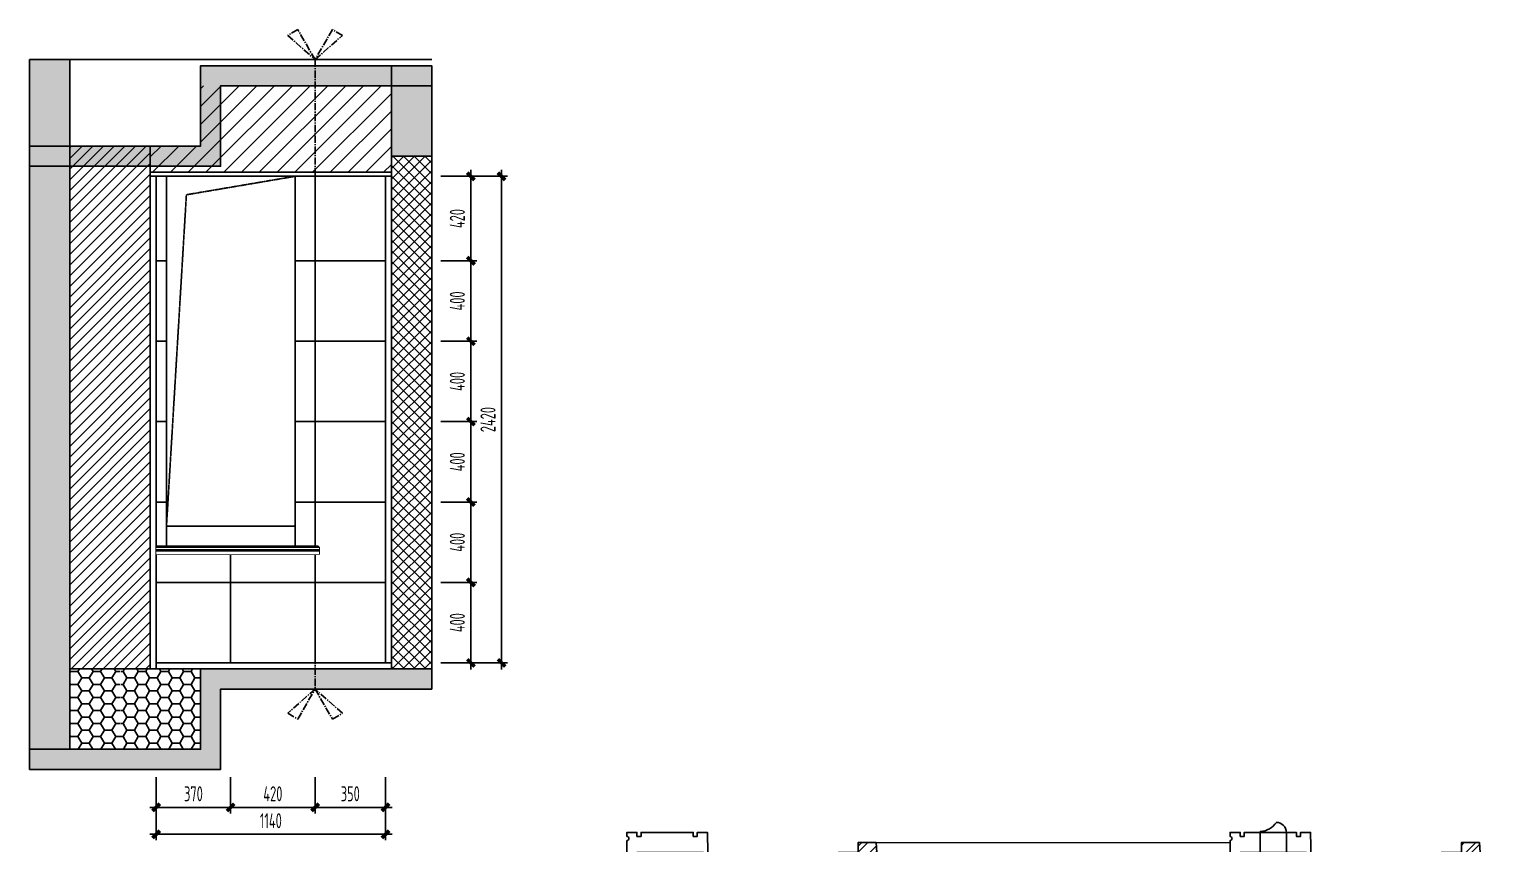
# Model space of a CAD drawing. Header units: inches. Extents: x 96003 to 270950, y -80202 to 65998.
# Drawn here: x 224797 to 232152, y 61950 to 65998 of the extents above; entities that cross this region are included whole.
import ezdxf

# ---------------------------------------------------------------- set-up
doc = ezdxf.new("R2010")
doc.units = ezdxf.units.IN
doc.header["$LTSCALE"] = 10
doc.header["$MEASUREMENT"] = 0
for name, pattern in [('$0$HIDDEN', [0.375, 0.25, -0.125]), ('CENTER2', [1.125, 0.75, -0.125, 0.125, -0.125]), ('DASH', [0.35, 0.25, -0.1])]:
    doc.linetypes.add(name, pattern=pattern)
for name, color, linetype in [('$0$LWK-建筑-立面-填充', 8, 'Continuous'), ('01', 200, 'Continuous'), ('05', 12, 'Continuous'), ('A_WALL', 4, 'Continuous'), ('B-DE-H', 8, 'Continuous'), ('C-顶面灯具、灯带', 22, 'Continuous'), ('EL-03', 3, 'Continuous'), ('EL-1', 1, 'Continuous'), ('EL-136', 136, 'Continuous'), ('EL-BHATCH-250', 250, 'Continuous'), ('FC-地面造型', 136, 'Continuous'), ('FF-FINISH【完成面】', 20, 'Continuous'), ('SBEI', 1, 'Continuous'), ('WINDOW', 3, 'Continuous'), ('铝膜', 4, 'Continuous')]:
    doc.layers.add(name, color=color, linetype=linetype)
doc.layers.add('L-立面看线', color=8, linetype='Continuous', lineweight=13)
doc.styles.add('CCD_DIM', font='archs.shx', dxfattribs={"width": 0.7})
doc.dimstyles.new('1.30', dxfattribs={"dimscale": 30, "dimtxt": 2.5, "dimasz": 1, "dimexe": 1, "dimexo": 1.5, "dimgap": 1, "dimtad": 1, "dimdec": 0, "dimrnd": 5, "dimdsep": 46, "dimtxsty": 'CCD_DIM', "dimblk": 'CCD_Dimension_Tick', "dimcen": 1, "dimclrd": 44, "dimclre": 44, "dimclrt": 2, "dimadec": 0, "dimazin": 2, "dimtfac": 1, "dimtdec": 0, "dimtix": 1, "dimtmove": 2, "dimatfit": 3, "dimldrblk": 'CCD_Dimension_Tick', "dimfxl": 5, "dimfxlon": 1, "dimtolj": 1, "dimarcsym": 0})

# ---------------------------------------------------------------- blocks, each defined once
blk = doc.blocks.new('$0$jfgDFGDFHFuhgaerren32cht15f15dsfdsfsd121墙身-栏板-接头')
at = {"layer": '$0$LWK-建筑-立面-填充'}
h = blk.add_hatch(dxfattribs=at)
h.set_pattern_fill('ANSI32', color=8, scale=10, style=0)
h.set_pattern_definition([(45, (-118960.0216, 1725.9335), (-2.65165043, 2.65165043), []), (45, (-118958.254, 1725.9335), (-2.65165043, 2.65165043), [])])
h.paths.add_polyline_path([(41.8, 0), (-38.2, 0), (-38.2, -6), (41.8, -6)])
for points in [[(-16, 0), (-19, 0), (-19.6, 0, 0.414214), (-16, 3.6)], [(19.3, 0), (22.3, 0), (22.9, 0, -0.414214), (19.3, 3.6)]]:
    blk.add_hatch(color=4).paths.add_polyline_path(points)
at = {"color": 3}
for p, q in [((-38.2, 0), (41.8, 0)), ((-38.2, -6), (-38.2, 0)), ((41.8, 0), (41.8, -6)), ((41.8, -6), (-38.2, -6))]:
    blk.add_line(p, q, dxfattribs=at)
at = {"color": 1}
for p, q in [((-15.2, 0), (-15.2, 3.7)), ((-14.2, 0), (-14.2, 3.7)), ((-13.2, 0), (-13.2, 3.7)), ((-12.2, 0), (-12.2, 3.7)), ((-11.2, 0), (-11.2, 3.7)), ((-10.2, 0), (-10.2, 3.7)), ((-9.2, 0), (-9.2, 3.7)), ((-8.2, 0), (-8.2, 3.7)), ((-7.2, 0), (-7.2, 3.7)), ((-6.2, 0), (-6.2, 3.7)), ((-5.2, 0), (-5.2, 3.7)), ((-4.2, 0), (-4.2, 3.7)), ((-3.2, 0), (-3.2, 3.7)), ((-2.2, 0), (-2.2, 3.7)), ((-1.2, 0), (-1.2, 3.7)), ((-0.2, 0), (-0.2, 3.7)), ((0.8, 0), (0.8, 3.7)), ((1.8, 0), (1.8, 3.7)), ((2.8, 0), (2.8, 3.7)), ((3.8, 0), (3.8, 3.7)), ((4.8, 0), (4.8, 3.7)), ((5.8, 0), (5.8, 3.7)), ((6.8, 0), (6.8, 3.7)), ((7.8, 0), (7.8, 3.7)), ((8.8, 0), (8.8, 3.7)), ((9.8, 0), (9.8, 3.7)), ((10.8, 0), (10.8, 3.7)), ((11.8, 0), (11.8, 3.7)), ((12.8, 0), (12.8, 3.7)), ((13.8, 0), (13.8, 3.7)), ((14.8, 0), (14.8, 3.7)), ((15.8, 0), (15.8, 3.7)), ((16.8, 0), (16.8, 3.7)), ((17.8, 0), (17.8, 3.7)), ((18.8, 0), (18.8, 3.8)), ((-20.2, -9.7), (-20.2, -6)), ((-19.2, -9.7), (-19.2, -6)), ((-18.2, -9.7), (-18.2, -6)), ((-17.2, -9.7), (-17.2, -6)), ((-16.2, -9.7), (-16.2, -6)), ((-15.2, -9.7), (-15.2, -6)), ((-14.2, -9.7), (-14.2, -6)), ((-13.2, -9.7), (-13.2, -6)), ((-12.2, -9.7), (-12.2, -6)), ((-11.2, -9.7), (-11.2, -6)), ((-10.2, -9.7), (-10.2, -6)), ((-9.2, -9.7), (-9.2, -6)), ((-8.2, -9.7), (-8.2, -6)), ((-7.2, -9.7), (-7.2, -6)), ((-6.2, -9.7), (-6.2, -6)), ((-5.2, -9.7), (-5.2, -6)), ((-4.2, -9.7), (-4.2, -6)), ((-3.2, -9.7), (-3.2, -6)), ((-2.2, -9.7), (-2.2, -6)), ((-1.2, -9.7), (-1.2, -6)), ((-0.2, -9.7), (-0.2, -6)), ((0.8, -9.7), (0.8, -6)), ((1.8, -9.7), (1.8, -6)), ((2.8, -9.7), (2.8, -6)), ((3.8, -9.7), (3.8, -6)), ((4.8, -9.7), (4.8, -6)), ((5.8, -9.7), (5.8, -6)), ((6.8, -9.7), (6.8, -6)), ((7.8, -9.7), (7.8, -6)), ((8.8, -9.7), (8.8, -6)), ((9.8, -9.7), (9.8, -6)), ((10.8, -9.7), (10.8, -6)), ((11.8, -9.7), (11.8, -6)), ((12.8, -9.7), (12.8, -6)), ((13.8, -9.7), (13.8, -6)), ((14.8, -9.7), (14.8, -6)), ((15.8, -9.7), (15.8, -6)), ((16.8, -9.7), (16.8, -6)), ((17.8, -9.7), (17.8, -6)), ((18.8, -9.7), (18.8, -6)), ((19.8, -9.7), (19.8, -6)), ((20.8, -9.7), (20.8, -6)), ((21.8, -9.7), (21.8, -6)), ((22.8, -9.7), (22.8, -6)), ((23.8, -9.7), (23.8, -6))]:
    blk.add_line(p, q, dxfattribs=at)
at = {"color": 1, "linetype": '$0$HIDDEN', "ltscale": 0.25}
blk.add_lwpolyline([(20.5, -6, -0.414214), (26.8, -12.2), (26.8, -49.7, -0.414214), (20.5, -56), (13.7, -56, -1), (13.7, -51), (20.5, -51, 0.414214), (21.8, -49.7), (21.8, -12.2, 0.414214), (20.5, -11), (-17, -11, 0.414214), (-18.2, -12.2), (-18.2, -49.7, 0.414214), (-17, -51), (-10.1, -51, -1), (-10.1, -56), (-17, -56, -0.414214), (-23.2, -49.7), (-23.2, -12.2, -0.414214), (-17, -6)], format="xyb", dxfattribs=at)
at = {"color": 4}
for centre, start, end in [((-19.6, 3.6), 270, 0), ((22.9, 3.6), 180, 270)]:
    blk.add_arc(centre, 3.6, start, end, dxfattribs=at)
at = {"color": 1}
for centre, start, end in [((-27.6, -5.2), 321.35798, 352.60772), ((31.2, -5.2), 187.39228, 218.64202)]:
    blk.add_arc(centre, 6.57, start, end, dxfattribs=at)
blk = doc.blocks.new('A$C29FB2657')
blk.add_lwpolyline([(50, 0), (-50, 0), (-50, -6), (50, -6), (50, 0)])
for points in [[(-35.5, -6), (-35.5, -48, 0.414214), (-22.5, -61), (-14.5, -61, 1), (-14.5, -53), (-22.5, -53, -0.414214), (-27.5, -48), (-27.5, -6)], [(35.5, -6), (35.5, -48, -0.414214), (22.5, -61), (14.5, -61, -1), (14.5, -53), (22.5, -53, 0.414214), (27.5, -48), (27.5, -6)]]:
    blk.add_lwpolyline(points, format="xyb")
blk = doc.blocks.new('14')
at = {"layer": 'B-DE-H'}
h = blk.add_hatch(dxfattribs=at)
h.set_pattern_fill('金属,_O', color=256, scale=25)
h.set_pattern_definition([(45, (0, 0), (-44.194174, 44.194174), []), (45, (29.46, 0), (-44.194174, 44.194174), [])])
h.paths.add_polyline_path([(536771.5, -195952.7), (536771.5, -195462.7), (536846.5, -195462.7), (536846.5, -196052.7), (536246.5, -196052.7), (536246.5, -195722.7), (536346.5, -195722.7), (536346.5, -195952.7)])
at = {"layer": '铝膜'}
blk.add_lwpolyline([(536771.5, -195952.7), (536771.5, -195462.7), (536846.5, -195462.7), (536846.5, -196052.7), (536286.5, -196052.7, 1), (536266.5, -196052.7), (536246.5, -196052.7), (536246.5, -195722.7), (536346.5, -195722.7), (536346.5, -195952.7), (536771.5, -195952.7)], format="xyb", dxfattribs=at)
blk = doc.blocks.new('142')
at = {"layer": 'B-DE-H'}
h = blk.add_hatch(dxfattribs=at)
h.set_pattern_fill('金属,_O', color=256, scale=25)
h.set_pattern_definition([(135, (350669.75, 97199.625), (44.194174, 44.194174), []), (135, (350640.29, 97199.625), (44.194174, 44.194174), [])])
edge = h.paths.add_edge_path()
edge.add_line((513235.5, -192054.1), (513233, -192042.7))
edge.add_line((513233, -192042.7), (513218, -192042.7))
edge.add_line((513218, -192042.7), (513215.5, -192053.4))
edge.add_line((513215.5, -192053.4), (513195.5, -192052.7))
edge.add_line((513195.5, -192052.7), (513195.5, -191952.7))
edge.add_line((513195.5, -191952.7), (513145.5, -191952.7))
edge.add_line((513145.5, -191952.7), (513145.5, -191862.7))
edge.add_line((513145.5, -191862.7), (513295.5, -191852.7))
edge.add_line((513295.5, -191852.7), (513395.5, -191852.7))
edge.add_line((513395.5, -191852.7), (513395.5, -191952.7))
edge.add_line((513395.5, -191952.7), (513795.5, -191952.7))
edge.add_line((513795.5, -191952.7), (513795.5, -192442.7))
edge.add_line((513795.5, -192442.7), (513720.5, -192442.7))
edge.add_line((513720.5, -192442.7), (513720.5, -192072.7))
edge.add_line((513720.5, -192072.7), (513235.5, -192054.1))
at = {"layer": 'A_WALL', "elevation": 0}
blk.add_lwpolyline([(513235.5, -192054.1), (513233, -192042.7), (513218, -192042.7), (513215.5, -192053.4), (513195.5, -192052.7), (513195.5, -191952.7), (513145.5, -191952.7), (513145.5, -191862.7), (513295.5, -191852.7), (513395.5, -191852.7), (513395.5, -191952.7), (513795.5, -191952.7), (513795.5, -191952.7), (513795.5, -192442.7), (513720.5, -192442.7), (513720.5, -192072.7), (513235.5, -192054.1)], dxfattribs=at)
blk.add_lwpolyline([(513895.5, -191952.7), (513695.5, -191952.7), (513695.5, -191958.7), (513895.5, -191958.7)], close=True, dxfattribs=at)
blk = doc.blocks.new('ewee43')
h = blk.add_hatch(color=250)
h.dxf.hatch_style = 1
h.paths.add_polyline_path([(222824.7, 51765.5), (222824.7, 50665.5), (223024.7, 50665.5), (223024.7, 51085.5), (223824.8, 51085.5), (223824.8, 51185.5), (223024.7, 51185.5), (223024.7, 51765.5)])
h = blk.add_hatch(color=250)
h.dxf.hatch_style = 1
h.paths.add_polyline_path([(222824.7, 48765.5), (222824.7, 47665.5), (223024.7, 47665.5), (223024.7, 48085.5), (223824.8, 48085.5), (223824.8, 48185.5), (223024.7, 48185.5), (223024.7, 48765.5)])
at = {"layer": '01'}
h = blk.add_hatch(dxfattribs=at)
h.set_pattern_fill('钢筋混凝土', color=256, scale=25, style=0)
h.set_pattern_definition([(45, (-277622.5, 243690.71), (-44.194174, 44.194174), []), (50, (-277622.5, 243690.7), (179.315046, -15.688034), [18.75, -206.25]), (355, (-277622.5, 243690.7), (-34.687833, 188.048033), [15, -165]), (100.4514, (-277607.56, 243689.4), (144.627345, 172.359886), [15.93505, -175.28553]), (46.1842, (-277622.5, 243740.7), (266.81026, -41.37975), [28.125, -309.375]), (96.6356, (-277600.27, 243737.26), (233.66568, 243.52947), [23.90257, -262.92825]), (351.1842, (-277622.5, 243740.7), (233.66549, 243.52965), [22.5, -247.5]), (21, (-277597.5, 243728.2), (149.226763, -100.654723), [18.75, -206.25]), (326, (-277597.5, 243728.2), (60.82883, 181.28751), [15, -165]), (71.4514, (-277585.06, 243719.82), (210.055657, 80.632624), [15.93505, -175.28553]), (37.5, (-277622.5, 243690.71), (3.039964, 83.2234635), [0, -163, 0, -167.5, 0, -165.625]), (7.5, (-277622.5, 243690.71), (65.767384, 98.602928), [0, -95.5, 0, -159.25, 0, -63.125]), (327.5, (-277678.25, 243690.71), (133.455609, -5.638718), [0, -62.5, 0, -195, 0, -258.75]), (317.5, (-277703.25, 243690.71), (145.796542, 25.026246), [0, -81.25, 0, -129.5, 0, -183.75])])
h.paths.add_polyline_path([(222324.8, 50995.5), (222324.8, 50945.5), (222749.7, 50945.5), (222749.7, 50995.5)])
h = blk.add_hatch(dxfattribs=at)
h.set_pattern_fill('钢筋混凝土', color=256, scale=25, style=0)
h.set_pattern_definition([(45, (-277622.5, 240690.71), (-44.194174, 44.194174), []), (50, (-277622.5, 240690.7), (179.315046, -15.688034), [18.75, -206.25]), (355, (-277622.5, 240690.7), (-34.687833, 188.048033), [15, -165]), (100.4514, (-277607.56, 240689.4), (144.627345, 172.359886), [15.93505, -175.28553]), (46.1842, (-277622.5, 240740.7), (266.81026, -41.37975), [28.125, -309.375]), (96.6356, (-277600.27, 240737.26), (233.66568, 243.52947), [23.90257, -262.92825]), (351.1842, (-277622.5, 240740.7), (233.66549, 243.52965), [22.5, -247.5]), (21, (-277597.5, 240728.2), (149.226763, -100.654723), [18.75, -206.25]), (326, (-277597.5, 240728.2), (60.82883, 181.28751), [15, -165]), (71.4514, (-277585.06, 240719.82), (210.055657, 80.632624), [15.93505, -175.28553]), (37.5, (-277622.5, 240690.71), (3.039964, 83.2234635), [0, -163, 0, -167.5, 0, -165.625]), (7.5, (-277622.5, 240690.71), (65.767384, 98.602928), [0, -95.5, 0, -159.25, 0, -63.125]), (327.5, (-277678.25, 240690.71), (133.455609, -5.638718), [0, -62.5, 0, -195, 0, -258.75]), (317.5, (-277703.25, 240690.71), (145.796542, 25.026246), [0, -81.25, 0, -129.5, 0, -183.75])])
h.paths.add_polyline_path([(222324.8, 47995.5), (222324.8, 47945.5), (222749.7, 47945.5), (222749.7, 47995.5)])
at = {"layer": 'B-DE-H'}
h = blk.add_hatch(dxfattribs=at)
h.set_pattern_fill('金属,_O', color=256, scale=25)
h.set_pattern_definition([(135, (59699.013, 337917.83), (44.194174, 44.194174), []), (135, (59669.55, 337917.83), (44.194174, 44.194174), [])])
edge = h.paths.add_edge_path()
edge.add_line((222264.7, 48664.1), (222262.2, 48675.5))
edge.add_line((222262.2, 48675.5), (222247.2, 48675.5))
edge.add_line((222247.2, 48675.5), (222244.7, 48664.8))
edge.add_line((222244.7, 48664.8), (222224.7, 48665.5))
edge.add_line((222224.7, 48665.5), (222224.7, 48765.5))
edge.add_line((222224.7, 48765.5), (222174.7, 48765.5))
edge.add_line((222174.7, 48765.5), (222174.7, 48855.5))
edge.add_line((222174.7, 48855.5), (222324.8, 48865.5))
edge.add_line((222324.8, 48865.5), (222424.7, 48865.5))
edge.add_line((222424.7, 48865.5), (222424.7, 48765.5))
edge.add_line((222424.7, 48765.5), (222824.7, 48765.5))
edge.add_line((222824.7, 48765.5), (222824.7, 48275.5))
edge.add_line((222824.7, 48275.5), (222749.7, 48275.5))
edge.add_line((222749.7, 48275.5), (222749.7, 48645.5))
edge.add_line((222749.7, 48645.5), (222264.7, 48664.1))
at = {"layer": '01'}
for p, q in [((222324.8, 51994.8, 0), (222324.8, 51935.5, 0)), ((222352.8, 51994.8, 0), (222352.8, 51935.5, 0)), ((222366.8, 51999.5, 0), (222366.8, 51935.5, 0)), ((222394.8, 51994.8, 0), (222394.8, 51935.5, 0)), ((222474.8, 51994.8, 0), (222474.8, 51765.5, 0)), ((222489.8, 51770.5, 0), (222489.8, 51994.8, 0)), ((222499.8, 51770.5, 0), (222499.8, 51994.8, 0)), ((222515, 51994.8, 0), (222515, 51765.5, 0)), ((222444.7, 51785.5, 0), (222474.8, 51785.5, 0)), ((222474.8, 51770.5, 0), (222515, 51770.5, 0)), ((222824.7, 51765.5), (222824.7, 50665.5)), ((223024.7, 51765.5), (222824.7, 51765.5)), ((223024.7, 51185.5), (223024.7, 51765.5)), ((223824.8, 51185.5), (223024.7, 51185.5)), ((223824.8, 51085.5), (223824.8, 51185.5)), ((223024.7, 50665.5), (223024.7, 51085.5)), ((223024.7, 51085.5), (223824.8, 51085.5)), ((222224.7, 50895.5, 0), (222324.7, 50765.5, 0)), ((222749.7, 50885.5), (223024.7, 50775.5, 0)), ((222824.7, 50665.5), (223024.7, 50665.5)), ((222824.7, 48765.5), (222824.7, 47665.5)), ((223024.7, 48765.5), (222824.7, 48765.5)), ((223024.7, 48185.5), (223024.7, 48765.5)), ((223824.8, 48185.5), (223024.7, 48185.5)), ((223824.8, 48085.5), (223824.8, 48185.5)), ((223024.7, 47665.5), (223024.7, 48085.5)), ((223024.7, 48085.5), (223824.8, 48085.5)), ((222824.7, 47665.5), (223024.7, 47665.5))]:
    blk.add_line(p, q, dxfattribs=at)
at = {"layer": '01', "elevation": 0}
for points in [[(222324.8, 51935.5), (222352.8, 51935.5), (222352.8, 51900.5), (222366.8, 51900.5), (222366.8, 51935.5), (222394.8, 51935.5), (222394.8, 51865.5), (222324.8, 51865.5)], [(222324.8, 51935.5), (222352.8, 51935.5), (222352.8, 51900.5), (222366.8, 51900.5), (222366.8, 51935.5), (222394.8, 51935.5), (222394.8, 51865.5), (222324.8, 51865.5)], [(222324.7, 50895.5), (222224.7, 50895.5), (222224.7, 50765.5), (222324.7, 50765.5)]]:
    blk.add_lwpolyline(points, close=True, dxfattribs=at)
for points in [[(222444.7, 51785.5), (222444.7, 51885.5), (222394.8, 51885.5)], [(222749.7, 51029.3), (222324.8, 51019.7)], [(222324.8, 50995.5), (222749.7, 50995.5)], [(222324.8, 50945.5), (222749.7, 50945.5)], [(222124.7, 50895.5), (222224.7, 50895.5)], [(222124.7, 50765.5), (222224.7, 50765.5)], [(222749.7, 50775.5), (222324.7, 50775.5)], [(222424.7, 50685.5), (222824.7, 50685.5)], [(222424.7, 50665.5), (222824.7, 50665.5)], [(222749.7, 48029.3), (222324.8, 48019.7)], [(222324.8, 47995.5), (222749.7, 47995.5)], [(222324.8, 47945.5), (222749.7, 47945.5)], [(222424.7, 47685.5), (222824.7, 47685.5)], [(222424.7, 47665.5), (222824.7, 47665.5)]]:
    blk.add_lwpolyline(points, dxfattribs=at)
at = {"layer": '01', "const_width": 10}
blk.add_lwpolyline([(222754.7, 51470.2, 1), (222744.7, 51470.2, 1)], format="xyb", close=True, dxfattribs=at)
blk.add_lwpolyline([(222754.7, 51470.2, 1), (222744.7, 51470.2, 1)], format="xyb", close=True, dxfattribs=at)
blk.add_lwpolyline([(222754.7, 51470.2, 1), (222744.7, 51470.2, 1)], format="xyb", close=True, dxfattribs=at)
at = {"layer": '01', "elevation": 0}
for points in [[(222324.8, 50645.5), (222324.8, 50615.5), (222164.8, 50615.5, 1), (222144.8, 50615.5), (222124.7, 50615.5), (222124.7, 50665.5), (222144.7, 50665.5), (222144.7, 50685.5), (222124.7, 50685.5), (222124.7, 50945.5), (222144.7, 50945.5), (222144.7, 50965.5), (222124.7, 50965.5), (222124.7, 51015.5), (222324.8, 51019.7), (222324.8, 50995.5)], [(222119.7, 50765.5, 0.237906), (222074.7, 50845.5, -0.414214), (222124.7, 50895.5), (222124.7, 50895.5), (222124.7, 50765.5), (222119.7, 50765.5)], [(222324.8, 47645.5), (222324.8, 47615.5), (222164.8, 47615.5, 1), (222144.8, 47615.5), (222124.7, 47615.5), (222124.7, 47665.5), (222144.7, 47665.5), (222144.7, 47685.5), (222124.7, 47685.5), (222124.7, 47945.5), (222144.7, 47945.5), (222144.7, 47965.5), (222124.7, 47965.5), (222124.7, 48015.5), (222324.8, 48019.7), (222324.8, 47995.5)]]:
    blk.add_lwpolyline(points, format="xyb", dxfattribs=at)
at = {"layer": '01'}
blk.add_lwpolyline([(223024.7, 50885.5), (222749.7, 50885.5), (222749.7, 50775.5), (223024.7, 50775.5)], close=True, dxfattribs=at)
at = {"layer": 'A_WALL', "elevation": 0}
blk.add_lwpolyline([(222264.7, 48664.1), (222262.2, 48675.5), (222247.2, 48675.5), (222244.7, 48664.8), (222224.7, 48665.5), (222224.7, 48765.5), (222174.7, 48765.5), (222174.7, 48855.5), (222324.8, 48865.5), (222424.7, 48865.5), (222424.7, 48765.5), (222824.7, 48765.5), (222824.7, 48765.5), (222824.7, 48275.5), (222749.7, 48275.5), (222749.7, 48645.5), (222264.7, 48664.1)], dxfattribs=at)
blk.add_lwpolyline([(222924.7, 48765.5), (222724.7, 48765.5), (222724.7, 48759.5), (222924.7, 48759.5)], close=True, dxfattribs=at)
at = {"layer": 'L-立面看线'}
blk.add_line((222174.8, 48855.5, 0), (222174.8, 50615.5, 0), dxfattribs=at)
at = {"layer": 'WINDOW', "color": 136}
for p, q in [((222324.8, 50607.2, 0), (222324.8, 48935.5, 0)), ((222352.8, 50607.2, 0), (222352.8, 48935.5, 0)), ((222366.8, 50607.2, 0), (222366.8, 48935.5, 0)), ((222394.8, 50607.2, 0), (222394.8, 48935.5, 0)), ((222324.8, 48994.8, 0), (222324.8, 48935.5, 0)), ((222352.8, 48994.8, 0), (222352.8, 48935.5, 0)), ((222366.8, 48999.5, 0), (222366.8, 48935.5, 0)), ((222394.8, 48994.8, 0), (222394.8, 48935.5, 0))]:
    blk.add_line(p, q, dxfattribs=at)
at = {"layer": 'WINDOW', "color": 136, "elevation": 0}
for points in [[(222324.8, 50607.2), (222352.8, 50607.2), (222352.8, 50630.5), (222366.8, 50630.5), (222366.8, 50607.2), (222394.8, 50607.2), (222394.8, 50665.5), (222324.8, 50665.5)], [(222324.8, 48935.5), (222352.8, 48935.5), (222352.8, 48900.5), (222366.8, 48900.5), (222366.8, 48935.5), (222394.8, 48935.5), (222394.8, 48865.5), (222324.8, 48865.5)], [(222324.8, 48935.5), (222352.8, 48935.5), (222352.8, 48900.5), (222366.8, 48900.5), (222366.8, 48935.5), (222394.8, 48935.5), (222394.8, 48865.5), (222324.8, 48865.5)]]:
    blk.add_lwpolyline(points, close=True, dxfattribs=at)
at = {"color": 250}
blk.add_blockref('14', (-314021.7, 246718.2, 0), dxfattribs=at)
at = {"layer": '01'}
for name, p in [('142', (-290970.7, 243718.2, 0)), ('14', (-314021.7, 243718.2, 0))]:
    blk.add_blockref(name, p, dxfattribs=at)
at = {"layer": '01', "extrusion": (0, 0, -1), "zscale": -1}
blk.add_blockref('$0$jfgDFGDFHFuhgaerren32cht15f15dsfdsfsd121墙身-栏板-接头', (-222362.6, 51865.5, 0), dxfattribs=at)
at = {"layer": '01', "xscale": -1}
blk.add_blockref('A$C29FB2657', (222494.9, 51765.5, 0), dxfattribs=at)
at = {"layer": 'WINDOW', "color": 136, "extrusion": (0, 0, -1), "zscale": -1}
blk.add_blockref('$0$jfgDFGDFHFuhgaerren32cht15f15dsfdsfsd121墙身-栏板-接头', (-222362.6, 48865.5, 0), dxfattribs=at)
blk = doc.blocks.new('A$C4C492273')
at = {"layer": 'EL-03', "elevation": 0}
blk.add_lwpolyline([(32.1, 25), (27.1, 30), (-617.9, 30), (-617.9, 10), (12.1, 10), (12.1, -10), (12.1, -10), (32.1, -10), (32.1, 7.5), (27.1, 7.5), (27.1, 12.5), (32.1, 12.5), (32.1, 25)], dxfattribs=at)
blk = doc.blocks.new('ERFFFF')
h = blk.add_hatch(color=250)
h.dxf.hatch_style = 1
h.paths.add_polyline_path([(233301.1, 45546.5), (233301.1, 45446.5), (230701.2, 45446.5), (230701.2, 45546.5)])
h = blk.add_hatch()
h.set_pattern_fill('ANSI31', color=250, scale=500)
h.set_pattern_definition([(135, (496630.586, 160421.99), (44.194174, 44.194174), [])])
h.paths.add_polyline_path([(230701.2, 45016.3), (230701.2, 45426.5), (233201.2, 45426.5), (233201.2, 45016.3)])
h = blk.add_hatch()
h.set_pattern_fill('ANSI37', color=250, scale=300, angle=-90)
h.set_pattern_definition([(225, (233759.26, 211775.273), (-26.516504, 26.516504), []), (135, (233759.26, 211775.273), (26.516504, 26.516504), [])])
h.paths.add_polyline_path([(233301.2, 42546.3), (233201.2, 42546.3), (233201.2, 45446.5), (233301.2, 45446.5)])
h = blk.add_hatch(color=250)
h.dxf.hatch_style = 1
h.paths.add_polyline_path([(233301.1, 42546.3), (233301.1, 42446.3), (230701.2, 42446.3), (230701.2, 42546.3)])
at = {"color": 5}
for p, q in [((233301.1, 45576.5), (230701.2, 45576.5)), ((230831.2, 42576.3), (231135.6, 42576.3)), ((231431.2, 42576.3), (231139, 42576.3)), ((233201.1, 42576.3), (231531.2, 42576.3))]:
    blk.add_line(p, q, dxfattribs=at)
at = {"color": 3, "linetype": 'ByBlock'}
blk.add_line((230731.2, 43066.3), (230731.2, 42556.3), dxfattribs=at)
at = {"color": 5}
blk.add_lwpolyline([(233301.2, 42546.3), (233201.2, 42546.3), (233201.2, 45446.5), (233301.2, 45446.5)], close=True, dxfattribs=at)
for points in [[(230831.2, 42576.3), (230831.2, 42556.3), (230731.2, 42556.3)], [(231531.2, 42576.3), (231531.2, 42556.3), (231431.2, 42556.3), (231431.2, 42576.3)]]:
    blk.add_lwpolyline(points, dxfattribs=at)
at = {"layer": '01'}
for p, q in [((230701.2, 42546.3), (230701.2, 43046.3)), ((230701.2, 42416.3), (230701.2, 42546.3)), ((230900.5, 42546.3), (230900.5, 42546.3)), ((230701.2, 41816.3), (230701.2, 42416.3)), ((230701.2, 42416.3), (230701.2, 42416.3))]:
    blk.add_line(p, q, dxfattribs=at)
for points in [[(233301.1, 45546.5), (233301.1, 45446.5), (230701.2, 45446.5), (230701.2, 45546.5)], [(233301.1, 42546.3), (233301.1, 42446.3), (230701.2, 42446.3), (230701.2, 42546.3)]]:
    blk.add_lwpolyline(points, close=True, dxfattribs=at)
at = {"layer": 'FC-地面造型', "color": 136, "linetype": 'ByBlock'}
for p, q in [((231160.6, 44986.3), (231160.6, 42576.3)), ((231960.6, 44986.3), (231960.6, 42576.3)), ((232760.6, 44986.3), (232760.6, 42576.3)), ((233171.2, 44576.3), (230131.2, 44576.3)), ((233171.2, 44176.3), (230131.2, 44176.3)), ((233171.2, 43776.3), (230131.2, 43776.3)), ((233171.2, 43376.3), (230131.2, 43376.3)), ((233171.2, 42976.3), (230731.2, 42976.3))]:
    blk.add_line(p, q, dxfattribs=at)
at = {"layer": 'FC-地面造型', "color": 20, "linetype": 'ByBlock'}
blk.add_line((233171.2, 42576.3), (233171.2, 44986.3), dxfattribs=at)
at = {"layer": 'FF-FINISH【完成面】', "linetype": 'ByBlock'}
for p, q in [((230131.2, 43256.5, 0), (230131.2, 44996.3)), ((230131.2, 43156.5, 0), (230731.2, 43156.5))]:
    blk.add_line(p, q, dxfattribs=at)
at = {"layer": 'FF-FINISH【完成面】', "linetype": 'ByBlock', "elevation": 0}
blk.add_lwpolyline([(230071.2, 43256.5), (230131.2, 43256.5), (230131.2, 43156.5)], dxfattribs=at)
at = {"layer": 'L-立面看线'}
blk.add_lwpolyline([(230731.2, 44996.3), (230731.2, 43066.3)], dxfattribs=at)
at = {"layer": 'SBEI', "color": 136}
blk.add_line((230071.2, 45006.3, 0), (233201.1, 45006.3), dxfattribs=at)
at = {"layer": 'SBEI', "color": 3}
blk.add_line((230071.2, 44986.3, 0), (233201.1, 44986.3), dxfattribs=at)
at = {"layer": 'FC-地面造型', "color": 20, "linetype": 'ByBlock'}
blk.add_blockref('ewee43', (7676.5, -5639), dxfattribs=at)
at = {"layer": 'FF-FINISH【完成面】', "linetype": 'ByBlock'}
blk.add_blockref('A$C4C492273', (230719.1, 43126.5, 0), dxfattribs=at)
blk = doc.blocks.new('*U164')
h = blk.add_hatch()
h.set_pattern_fill('ANSI37', color=250, scale=300, angle=-90)
h.set_pattern_definition([(315, (222212.67, 70619.302), (26.516504, 26.516504), []), (45, (222212.67, 70619.302), (-26.516504, 26.516504), [])])
h.paths.add_polyline_path([(144521, -74484.5), (144521, -74684.5), (147071.2, -74684.5), (147071.2, -74484.5)])
at = {"color": 5, "elevation": 0}
blk.add_lwpolyline([(144521, -74484.5), (144521, -74684.5), (147071.2, -74684.5), (147071.2, -74484.5)], close=True, dxfattribs=at)
blk = doc.blocks.new('*U99')
at = {"layer": 'EL-1', "linetype": 'CENTER2', "ltscale": 5}
blk.add_lwpolyline([(-45, 2497.1), (-187, 2623), (-135, 2653), (-45, 2497.1), (45, 2653), (97, 2623), (-45, 2497.1), (-45, -763.6), (97, -889.4), (45, -919.4), (-45, -763.6), (-135, -919.4), (-187, -889.4), (-45, -763.6)], dxfattribs=at)
blk = doc.blocks.new('EEDDD')
h = blk.add_hatch(color=250)
h.dxf.hatch_style = 1
h.paths.add_polyline_path([(219275.3, 42146.3), (219475.3, 42146.3), (219475.3, 45576.5), (219275.3, 45576.5)])
h = blk.add_hatch(color=250)
h.dxf.hatch_style = 1
h.paths.add_polyline_path([(219275.3, 45146.5), (219275.3, 45046.5), (220225.5, 45046.5), (220225.5, 45446.5), (221275.5, 45446.5), (221275.5, 45546.5), (220125.5, 45546.5), (220125.5, 45146.5)])
h = blk.add_hatch(color=250)
h.dxf.hatch_style = 1
h.paths.add_polyline_path([(221275.3, 45096.5), (221075.3, 45096.5), (221075.3, 45546.5), (221275.3, 45546.5)])
h = blk.add_hatch()
h.set_pattern_fill('ANSI31,_O', color=250, scale=500)
h.set_pattern_definition([(45, (96822.08, 38347.855), (-44.194174, 44.194174), [])])
h.paths.add_polyline_path([(220125.5, 45446.5), (220125.5, 45146.5), (219875.3, 45146.5), (219875.3, 45016.3), (221075.3, 45016.3), (221075.3, 45176.5), (221075.3, 45446.5)])
h = blk.add_hatch(color=250)
h.dxf.hatch_style = 1
h.paths.add_polyline_path([(219275.3, 42146.3), (219275.3, 42046.3), (220225.5, 42046.3), (220225.5, 42446.3), (221275.5, 42446.3), (221275.5, 42546.3), (220125.5, 42546.3), (220125.5, 42146.3)])
at = {"layer": 'FC-地面造型', "linetype": 'ByBlock'}
h = blk.add_hatch(dxfattribs=at)
h.set_pattern_fill('ANSI31', color=250, scale=300)
h.set_pattern_definition([(45, (219475.332, 42546.29), (-26.5165, 26.5165), [])])
h.paths.add_polyline_path([(219875.3, 45146.5), (219475.3, 45146.5), (219475.3, 42546.3), (219875.3, 42546.3)])
h = blk.add_hatch(dxfattribs=at)
h.set_pattern_fill('HONEY', color=250, scale=300)
h.set_pattern_definition([(180, (348168.97, 170009), (-56.25, 32.4759526), [37.5, -75]), (60, (348168.97, 170009), (56.25, 32.4759526), [37.5, -75]), (120, (348168.97, 170009), (-1e-14, 64.951905), [-75, 37.5])])
h.paths.add_polyline_path([(219727.7, 42146.3), (219731.1, 42546.3), (220125.5, 42546.3), (220125.5, 42146.3)])
h.paths.add_polyline_path([(219725.3, 42546.3), (219725.3, 42146.3), (219475.3, 42146.3), (219475.3, 42546.3)])
at = {"color": 5}
for p, q in [((221275.3, 45576.5), (219275.3, 45576.5)), ((221075.3, 42576.3), (219905.3, 42576.3))]:
    blk.add_line(p, q, dxfattribs=at)
at = {"layer": '01'}
blk.add_line((219875.3, 45146.5), (219875.3, 42546.3), dxfattribs=at)
for points in [[(219275.3, 42146.3), (219475.3, 42146.3), (219475.3, 45576.5), (219275.3, 45576.5)], [(219275.3, 45146.5), (219275.3, 45046.5), (220225.5, 45046.5), (220225.5, 45446.5), (221275.5, 45446.5), (221275.5, 45546.5), (220125.5, 45546.5), (220125.5, 45146.5)], [(221275.3, 45096.5), (221075.3, 45096.5), (221075.3, 45546.5), (221275.3, 45546.5)], [(219275.3, 42146.3), (219275.3, 42046.3), (220225.5, 42046.3), (220225.5, 42446.3), (221275.5, 42446.3), (221275.5, 42546.3), (220125.5, 42546.3), (220125.5, 42146.3)]]:
    blk.add_lwpolyline(points, close=True, dxfattribs=at)
at = {"layer": 'FC-地面造型', "color": 1, "linetype": 'ByBlock'}
blk.add_line((219905.3, 44996.3), (219905.3, 42576.3), dxfattribs=at)
at = {"layer": 'FC-地面造型', "color": 20, "linetype": 'ByBlock'}
blk.add_line((221045.3, 42576.3), (221045.3, 44996.3), dxfattribs=at)
at = {"layer": 'FC-地面造型', "color": 136, "linetype": 'ByBlock'}
for p, q in [((221045.3, 44576.3), (220625.3, 44576.3)), ((221045.3, 44176.3), (220625.3, 44176.3)), ((221045.3, 43776.3), (220625.3, 43776.3)), ((221045.3, 43376.3), (220625.3, 43376.3)), ((220275.3, 42576.3), (220275.3, 43116.5)), ((221045.3, 42976.3), (219905.3, 42976.3)), ((219825.3, 42546.3), (219478.3, 42546.3)), ((220125.5, 42546.3), (219825.3, 42546.3))]:
    blk.add_line(p, q, dxfattribs=at)
at = {"layer": 'FF-FINISH【完成面】', "linetype": 'ByBlock'}
blk.add_line((219905.3, 44996.3), (219905.3, 42546.3), dxfattribs=at)
at = {"layer": 'SBEI', "color": 136}
blk.add_line((219875.3, 45016.3, 0), (221075.3, 45016.3, 0), dxfattribs=at)
at = {"layer": 'SBEI', "color": 3}
for p, q in [((219875.3, 44996.3, 0), (221075.3, 44996.3, 0)), ((220695.3, 44996.3), (220695.3, 42576.3))]:
    blk.add_line(p, q, dxfattribs=at)
at = {"xscale": -0.96, "yscale": 0.96, "zscale": 0.96}
blk.add_blockref('*U99', (220652.1, 43179.3), dxfattribs=at)
at = {"layer": 'C-顶面灯具、灯带', "color": 8, "linetype": 'ByBlock', "rotation": 90}
blk.add_blockref('*U164', (146590.8, -101974.7, 0), dxfattribs=at)
blk = doc.blocks.new('CCD_Dimension_Tick')
at = {"color": 0, "linetype": 'ByBlock'}
for p, q in [((-1.09, 0), (0, 0)), ((0, 0), (1.09, 0))]:
    blk.add_line(p, q, dxfattribs=at)
at = {"color": 0, "linetype": 'Continuous', "const_width": 0.608}
blk.add_lwpolyline([(-0.61, -0.61), (0.61, 0.61)], dxfattribs=at)
blk = doc.blocks.new('*D506')
at = {"layer": 'Defpoints', "color": 0, "linetype": 'ByBlock', "transparency": 16777216}
for p in [(226451, 63248.1), (226992, 63248.1), (226451, 62848.1)]:
    blk.add_point(p, dxfattribs=at)
at = {"layer": 'FF-FINISH【完成面】', "color": 44, "linetype": 'ByBlock', "lineweight": -2, "transparency": 16777216}
for p, q in [((226842, 63248.1), (227022, 63248.1)), ((226992, 62878.1), (226992, 63218.1)), ((226842, 62848.1), (227022, 62848.1))]:
    blk.add_line(p, q, dxfattribs=at)
at = {"layer": 'FF-FINISH【完成面】', "color": 44, "linetype": 'ByBlock', "lineweight": -2, "transparency": 16777216, "xscale": 30, "yscale": 30, "zscale": 30}
for p, rotation in [((226992, 63248.1), 90), ((226992, 62848.1), 270)]:
    blk.add_blockref('CCD_Dimension_Tick', p, dxfattribs=dict(at, rotation=rotation))
at = {"layer": 'FF-FINISH【完成面】', "color": 2, "linetype": 'ByBlock', "transparency": 16777216, "insert": (226924.5, 63048.1), "char_height": 75, "attachment_point": 5, "rotation": 90, "style": 'CCD_DIM'}
blk.add_mtext('\\A1;400', dxfattribs=at)
blk = doc.blocks.new('*D507')
at = {"layer": 'Defpoints', "color": 0, "linetype": 'ByBlock', "transparency": 16777216}
for p in [(226465.5, 63648.1), (226992, 63648.1), (226451, 63248.1)]:
    blk.add_point(p, dxfattribs=at)
at = {"layer": 'FF-FINISH【完成面】', "color": 44, "linetype": 'ByBlock', "lineweight": -2, "transparency": 16777216}
for p, q in [((226842, 63648.1), (227022, 63648.1)), ((226992, 63278.1), (226992, 63618.1)), ((226842, 63248.1), (227022, 63248.1))]:
    blk.add_line(p, q, dxfattribs=at)
at = {"layer": 'FF-FINISH【完成面】', "color": 44, "linetype": 'ByBlock', "lineweight": -2, "transparency": 16777216, "xscale": 30, "yscale": 30, "zscale": 30}
for p, rotation in [((226992, 63648.1), 90), ((226992, 63248.1), 270)]:
    blk.add_blockref('CCD_Dimension_Tick', p, dxfattribs=dict(at, rotation=rotation))
at = {"layer": 'FF-FINISH【完成面】', "color": 2, "linetype": 'ByBlock', "transparency": 16777216, "insert": (226924.5, 63448.1), "char_height": 75, "attachment_point": 5, "rotation": 90, "style": 'CCD_DIM'}
blk.add_mtext('\\A1;400', dxfattribs=at)
blk = doc.blocks.new('*D508')
at = {"layer": 'Defpoints', "color": 0, "linetype": 'ByBlock', "transparency": 16777216}
for p in [(226465.5, 64048.1), (226992, 64048.1), (226465.5, 63648.1)]:
    blk.add_point(p, dxfattribs=at)
at = {"layer": 'FF-FINISH【完成面】', "color": 44, "linetype": 'ByBlock', "lineweight": -2, "transparency": 16777216}
for p, q in [((226842, 64048.1), (227022, 64048.1)), ((226992, 63678.1), (226992, 64018.1)), ((226842, 63648.1), (227022, 63648.1))]:
    blk.add_line(p, q, dxfattribs=at)
at = {"layer": 'FF-FINISH【完成面】', "color": 44, "linetype": 'ByBlock', "lineweight": -2, "transparency": 16777216, "xscale": 30, "yscale": 30, "zscale": 30}
for p, rotation in [((226992, 64048.1), 90), ((226992, 63648.1), 270)]:
    blk.add_blockref('CCD_Dimension_Tick', p, dxfattribs=dict(at, rotation=rotation))
at = {"layer": 'FF-FINISH【完成面】', "color": 2, "linetype": 'ByBlock', "transparency": 16777216, "insert": (226924.5, 63848.1), "char_height": 75, "attachment_point": 5, "rotation": 90, "style": 'CCD_DIM'}
blk.add_mtext('\\A1;400', dxfattribs=at)
blk = doc.blocks.new('*D509')
at = {"layer": 'Defpoints', "color": 0, "linetype": 'ByBlock', "transparency": 16777216}
for p in [(226465.5, 64448.1), (226992, 64448.1), (226465.5, 64048.1)]:
    blk.add_point(p, dxfattribs=at)
at = {"layer": 'FF-FINISH【完成面】', "color": 44, "linetype": 'ByBlock', "lineweight": -2, "transparency": 16777216}
for p, q in [((226842, 64448.1), (227022, 64448.1)), ((226992, 64078.1), (226992, 64418.1)), ((226842, 64048.1), (227022, 64048.1))]:
    blk.add_line(p, q, dxfattribs=at)
at = {"layer": 'FF-FINISH【完成面】', "color": 44, "linetype": 'ByBlock', "lineweight": -2, "transparency": 16777216, "xscale": 30, "yscale": 30, "zscale": 30}
for p, rotation in [((226992, 64448.1), 90), ((226992, 64048.1), 270)]:
    blk.add_blockref('CCD_Dimension_Tick', p, dxfattribs=dict(at, rotation=rotation))
at = {"layer": 'FF-FINISH【完成面】', "color": 2, "linetype": 'ByBlock', "transparency": 16777216, "insert": (226924.5, 64248.1), "char_height": 75, "attachment_point": 5, "rotation": 90, "style": 'CCD_DIM'}
blk.add_mtext('\\A1;400', dxfattribs=at)
blk = doc.blocks.new('*D510')
at = {"layer": 'Defpoints', "color": 0, "linetype": 'ByBlock', "transparency": 16777216}
for p in [(226465.5, 64848.1), (226992, 64848.1), (226465.5, 64448.1)]:
    blk.add_point(p, dxfattribs=at)
at = {"layer": 'FF-FINISH【完成面】', "color": 44, "linetype": 'ByBlock', "lineweight": -2, "transparency": 16777216}
for p, q in [((226842, 64848.1), (227022, 64848.1)), ((226992, 64478.1), (226992, 64818.1)), ((226842, 64448.1), (227022, 64448.1))]:
    blk.add_line(p, q, dxfattribs=at)
at = {"layer": 'FF-FINISH【完成面】', "color": 44, "linetype": 'ByBlock', "lineweight": -2, "transparency": 16777216, "xscale": 30, "yscale": 30, "zscale": 30}
for p, rotation in [((226992, 64848.1), 90), ((226992, 64448.1), 270)]:
    blk.add_blockref('CCD_Dimension_Tick', p, dxfattribs=dict(at, rotation=rotation))
at = {"layer": 'FF-FINISH【完成面】', "color": 2, "linetype": 'ByBlock', "transparency": 16777216, "insert": (226924.5, 64648.1), "char_height": 75, "attachment_point": 5, "rotation": 90, "style": 'CCD_DIM'}
blk.add_mtext('\\A1;400', dxfattribs=at)
blk = doc.blocks.new('*D511')
at = {"layer": 'Defpoints', "color": 0, "linetype": 'ByBlock', "transparency": 16777216}
for p in [(226567.1, 65268.1), (226992, 65268.1), (226465.5, 64848.1)]:
    blk.add_point(p, dxfattribs=at)
at = {"layer": 'FF-FINISH【完成面】', "color": 44, "linetype": 'ByBlock', "lineweight": -2, "transparency": 16777216}
for p, q in [((226842, 65268.1), (227022, 65268.1)), ((226992, 64878.1), (226992, 65238.1)), ((226842, 64848.1), (227022, 64848.1))]:
    blk.add_line(p, q, dxfattribs=at)
at = {"layer": 'FF-FINISH【完成面】', "color": 44, "linetype": 'ByBlock', "lineweight": -2, "transparency": 16777216, "xscale": 30, "yscale": 30, "zscale": 30}
for p, rotation in [((226992, 65268.1), 90), ((226992, 64848.1), 270)]:
    blk.add_blockref('CCD_Dimension_Tick', p, dxfattribs=dict(at, rotation=rotation))
at = {"layer": 'FF-FINISH【完成面】', "color": 2, "linetype": 'ByBlock', "transparency": 16777216, "insert": (226924.5, 65058.1), "char_height": 75, "attachment_point": 5, "rotation": 90, "style": 'CCD_DIM'}
blk.add_mtext('\\A1;420', dxfattribs=at)
blk = doc.blocks.new('*D512')
at = {"layer": 'Defpoints', "color": 0, "linetype": 'ByBlock', "transparency": 16777216}
for p in [(226899.5, 65268.1), (226899.5, 62848.1), (227144.5, 62848.1)]:
    blk.add_point(p, dxfattribs=at)
at = {"layer": 'FF-FINISH【完成面】', "color": 44, "linetype": 'ByBlock', "lineweight": -2, "transparency": 16777216}
for p, q in [((226994.5, 65268.1), (227174.5, 65268.1)), ((227144.5, 65238.1), (227144.5, 62878.1)), ((226994.5, 62848.1), (227174.5, 62848.1))]:
    blk.add_line(p, q, dxfattribs=at)
at = {"layer": 'FF-FINISH【完成面】', "color": 44, "linetype": 'ByBlock', "lineweight": -2, "transparency": 16777216, "xscale": 30, "yscale": 30, "zscale": 30}
for p, rotation in [((227144.5, 65268.1), 90), ((227144.5, 62848.1), 270)]:
    blk.add_blockref('CCD_Dimension_Tick', p, dxfattribs=dict(at, rotation=rotation))
at = {"layer": 'FF-FINISH【完成面】', "color": 2, "linetype": 'ByBlock', "transparency": 16777216, "insert": (227077, 64058.1), "char_height": 75, "attachment_point": 5, "rotation": 90, "style": 'CCD_DIM'}
blk.add_mtext('\\A1;2420', dxfattribs=at)
blk = doc.blocks.new('*D513')
at = {"layer": 'Defpoints', "color": 0, "linetype": 'ByBlock', "transparency": 16777216}
for p in [(225427.1, 63064.5), (225797.1, 63064.5), (225797.1, 62129.5)]:
    blk.add_point(p, dxfattribs=at)
at = {"layer": 'FF-FINISH【完成面】', "color": 44, "linetype": 'ByBlock', "lineweight": -2, "transparency": 16777216}
for p, q in [((225427.1, 62279.5), (225427.1, 62099.5)), ((225797.1, 62279.5), (225797.1, 62099.5)), ((225457.1, 62129.5), (225767.1, 62129.5))]:
    blk.add_line(p, q, dxfattribs=at)
at = {"layer": 'FF-FINISH【完成面】', "color": 44, "linetype": 'ByBlock', "lineweight": -2, "transparency": 16777216, "xscale": 30, "yscale": 30, "zscale": 30, "rotation": 180}
blk.add_blockref('CCD_Dimension_Tick', (225427.1, 62129.5), dxfattribs=at)
at = {"layer": 'FF-FINISH【完成面】', "color": 44, "linetype": 'ByBlock', "lineweight": -2, "transparency": 16777216, "xscale": 30, "yscale": 30, "zscale": 30}
blk.add_blockref('CCD_Dimension_Tick', (225797.1, 62129.5), dxfattribs=at)
at = {"layer": 'FF-FINISH【完成面】', "color": 2, "linetype": 'ByBlock', "transparency": 16777216, "insert": (225612.1, 62197), "char_height": 75, "attachment_point": 5, "style": 'CCD_DIM'}
blk.add_mtext('\\A1;370', dxfattribs=at)
blk = doc.blocks.new('*D514')
at = {"layer": 'Defpoints', "color": 0, "linetype": 'ByBlock', "transparency": 16777216}
for p in [(225797.1, 63064.5), (226217.1, 63020), (226217.1, 62129.5)]:
    blk.add_point(p, dxfattribs=at)
at = {"layer": 'FF-FINISH【完成面】', "color": 44, "linetype": 'ByBlock', "lineweight": -2, "transparency": 16777216}
for p, q in [((225797.1, 62279.5), (225797.1, 62099.5)), ((226217.1, 62279.5), (226217.1, 62099.5)), ((225827.1, 62129.5), (226187.1, 62129.5))]:
    blk.add_line(p, q, dxfattribs=at)
at = {"layer": 'FF-FINISH【完成面】', "color": 44, "linetype": 'ByBlock', "lineweight": -2, "transparency": 16777216, "xscale": 30, "yscale": 30, "zscale": 30, "rotation": 180}
blk.add_blockref('CCD_Dimension_Tick', (225797.1, 62129.5), dxfattribs=at)
at = {"layer": 'FF-FINISH【完成面】', "color": 44, "linetype": 'ByBlock', "lineweight": -2, "transparency": 16777216, "xscale": 30, "yscale": 30, "zscale": 30}
blk.add_blockref('CCD_Dimension_Tick', (226217.1, 62129.5), dxfattribs=at)
at = {"layer": 'FF-FINISH【完成面】', "color": 2, "linetype": 'ByBlock', "transparency": 16777216, "insert": (226007.1, 62197), "char_height": 75, "attachment_point": 5, "style": 'CCD_DIM'}
blk.add_mtext('\\A1;420', dxfattribs=at)
blk = doc.blocks.new('*D515')
at = {"layer": 'Defpoints', "color": 0, "linetype": 'ByBlock', "transparency": 16777216}
for p in [(226217.1, 63020), (226567.1, 63020), (226567.1, 62129.5)]:
    blk.add_point(p, dxfattribs=at)
at = {"layer": 'FF-FINISH【完成面】', "color": 44, "linetype": 'ByBlock', "lineweight": -2, "transparency": 16777216}
for p, q in [((226217.1, 62279.5), (226217.1, 62099.5)), ((226567.1, 62279.5), (226567.1, 62099.5)), ((226247.1, 62129.5), (226537.1, 62129.5))]:
    blk.add_line(p, q, dxfattribs=at)
at = {"layer": 'FF-FINISH【完成面】', "color": 44, "linetype": 'ByBlock', "lineweight": -2, "transparency": 16777216, "xscale": 30, "yscale": 30, "zscale": 30, "rotation": 180}
blk.add_blockref('CCD_Dimension_Tick', (226217.1, 62129.5), dxfattribs=at)
at = {"layer": 'FF-FINISH【完成面】', "color": 44, "linetype": 'ByBlock', "lineweight": -2, "transparency": 16777216, "xscale": 30, "yscale": 30, "zscale": 30}
blk.add_blockref('CCD_Dimension_Tick', (226567.1, 62129.5), dxfattribs=at)
at = {"layer": 'FF-FINISH【完成面】', "color": 2, "linetype": 'ByBlock', "transparency": 16777216, "insert": (226392.1, 62197), "char_height": 75, "attachment_point": 5, "style": 'CCD_DIM'}
blk.add_mtext('\\A1;350', dxfattribs=at)
blk = doc.blocks.new('*D516')
at = {"layer": 'Defpoints', "color": 0, "linetype": 'ByBlock', "transparency": 16777216}
for p in [(225427.1, 62279.5), (226567.1, 62279.5), (226567.1, 61995.5)]:
    blk.add_point(p, dxfattribs=at)
at = {"layer": 'FF-FINISH【完成面】', "color": 44, "linetype": 'ByBlock', "lineweight": -2, "transparency": 16777216}
for p, q in [((225427.1, 62145.5), (225427.1, 61965.5)), ((226567.1, 62145.5), (226567.1, 61965.5)), ((225457.1, 61995.5), (226537.1, 61995.5))]:
    blk.add_line(p, q, dxfattribs=at)
at = {"layer": 'FF-FINISH【完成面】', "color": 44, "linetype": 'ByBlock', "lineweight": -2, "transparency": 16777216, "xscale": 30, "yscale": 30, "zscale": 30, "rotation": 180}
blk.add_blockref('CCD_Dimension_Tick', (225427.1, 61995.5), dxfattribs=at)
at = {"layer": 'FF-FINISH【完成面】', "color": 44, "linetype": 'ByBlock', "lineweight": -2, "transparency": 16777216, "xscale": 30, "yscale": 30, "zscale": 30}
blk.add_blockref('CCD_Dimension_Tick', (226567.1, 61995.5), dxfattribs=at)
at = {"layer": 'FF-FINISH【完成面】', "color": 2, "linetype": 'ByBlock', "transparency": 16777216, "insert": (225997.1, 62063), "char_height": 75, "attachment_point": 5, "style": 'CCD_DIM'}
blk.add_mtext('\\A1;1140', dxfattribs=at)

msp = doc.modelspace()

# ---------------------------------------------------------------- linework, layer by layer
at = {"layer": '05', "color": 136, "linetype": 'DASH', "elevation": 0}
msp.add_lwpolyline([(225478, 63528.3), (225577, 65176.3), (226117.4, 65268.1)], dxfattribs=at)
at = {"layer": 'EL-03'}
msp.add_lwpolyline([(225427.1, 63423.3), (225427.1, 63388.3), (226237.1, 63388.3), (226237.1, 63423.3), (226232.1, 63428.3), (225427.1, 63428.3)], close=True, dxfattribs=at)
at = {"layer": 'FC-地面造型', "color": 136, "linetype": 'ByBlock'}
for p, q in [((225478, 64848.1), (225427.1, 64848.1)), ((226567.1, 64848.1), (226117.4, 64848.1)), ((225478, 64448.1), (225427.1, 64448.1)), ((226567.1, 64448.1), (226117.4, 64448.1)), ((225478, 64048.1), (225427.1, 64048.1)), ((226567.1, 64048.1), (226117.4, 64048.1)), ((225478, 63648.1), (225427.1, 63648.1)), ((226567.1, 63648.1), (226117.4, 63648.1))]:
    msp.add_line(p, q, dxfattribs=at)
at = {"layer": 'FC-地面造型', "color": 136, "linetype": 'ByBlock', "elevation": 0}
msp.add_lwpolyline([(225478, 63528.3), (226117.4, 63528.3), (226117.4, 65268.1), (225478, 65268.1)], close=True, dxfattribs=at)

# ---------------------------------------------------------------- block references
at = {"layer": 'FF-FINISH【完成面】', "linetype": 'ByBlock'}
msp.add_blockref('EEDDD', (5521.8, 20271.8), dxfattribs=at)
at = {"layer": 'FF-FINISH【完成面】', "linetype": 'ByBlock', "rotation": 270}
msp.add_blockref('ERFFFF', (185791.5, 291805.8), dxfattribs=at)

# ---------------------------------------------------------------- dimensions: what is measured, and where the dimension line sits
at = {"layer": 'FF-FINISH【完成面】', "linetype": 'ByBlock'}
for base, p1, p2, picture, middle in [((226992, 65268.1), (226465.5, 64848.1), (226567.1, 65268.1), '*D511', (226924.5, 65058.1)), ((227144.5, 62848.1), (226899.5, 65268.1), (226899.5, 62848.1), '*D512', (227077, 64058.1)), ((226992, 64848.1), (226465.5, 64448.1), (226465.5, 64848.1), '*D510', (226924.5, 64648.1)), ((226992, 64448.1), (226465.5, 64048.1), (226465.5, 64448.1), '*D509', (226924.5, 64248.1)), ((226992, 64048.1), (226465.5, 63648.1), (226465.5, 64048.1), '*D508', (226924.5, 63848.1)), ((226992, 63648.1), (226451, 63248.1), (226465.5, 63648.1), '*D507', (226924.5, 63448.1)), ((226992, 63248.1), (226451, 62848.1), (226451, 63248.1), '*D506', (226924.5, 63048.1))]:
    dim = msp.add_linear_dim(base=base, p1=p1, p2=p2, angle=90, dimstyle='1.30', dxfattribs=at)
    dim.commit()
    dim.dimension.update_dxf_attribs({"geometry": picture, "text_midpoint": middle})
for base, p1, p2, picture, middle in [((225797.1, 62129.5), (225427.1, 63064.5), (225797.1, 63064.5), '*D513', (225612.1, 62197)), ((226217.1, 62129.5), (225797.1, 63064.5), (226217.1, 63020), '*D514', (226007.1, 62197)), ((226567.1, 62129.5), (226217.1, 63020), (226567.1, 63020), '*D515', (226392.1, 62197)), ((226567.1, 61995.5), (225427.1, 62279.5), (226567.1, 62279.5), '*D516', (225997.1, 62063))]:
    dim = msp.add_linear_dim(base=base, p1=p1, p2=p2, dimstyle='1.30', dxfattribs=at)
    dim.commit()
    dim.dimension.update_dxf_attribs({"geometry": picture, "text_midpoint": middle})

# ---------------------------------------------------------------- next in the draw order: wipeouts: each hides what was drawn before it
msp.add_wipeout([(225427.1, 63423.3), (225427.1, 63388.3), (226237.1, 63388.3), (226237.1, 63428.3), (225432.1, 63428.3)]).dxf.layer = 'EL-BHATCH-250'

# ---------------------------------------------------------------- next in the draw order: linework, layer by layer
at = {"layer": 'EL-136'}
for points in [[(226237.1, 63423.3), (225427.1, 63423.3)], [(226237.1, 63410.8), (225427.1, 63410.8)], [(226237.1, 63405.8), (225427.1, 63405.8)]]:
    msp.add_lwpolyline(points, dxfattribs=at)
at = {"layer": 'FC-地面造型', "color": 136, "linetype": 'ByBlock'}
for p, q in [((225478, 63528.3), (225478, 63428.3)), ((226117.4, 63528.3), (226117.4, 63428.3))]:
    msp.add_line(p, q, dxfattribs=at)

doc.saveas('drawing.dxf')
